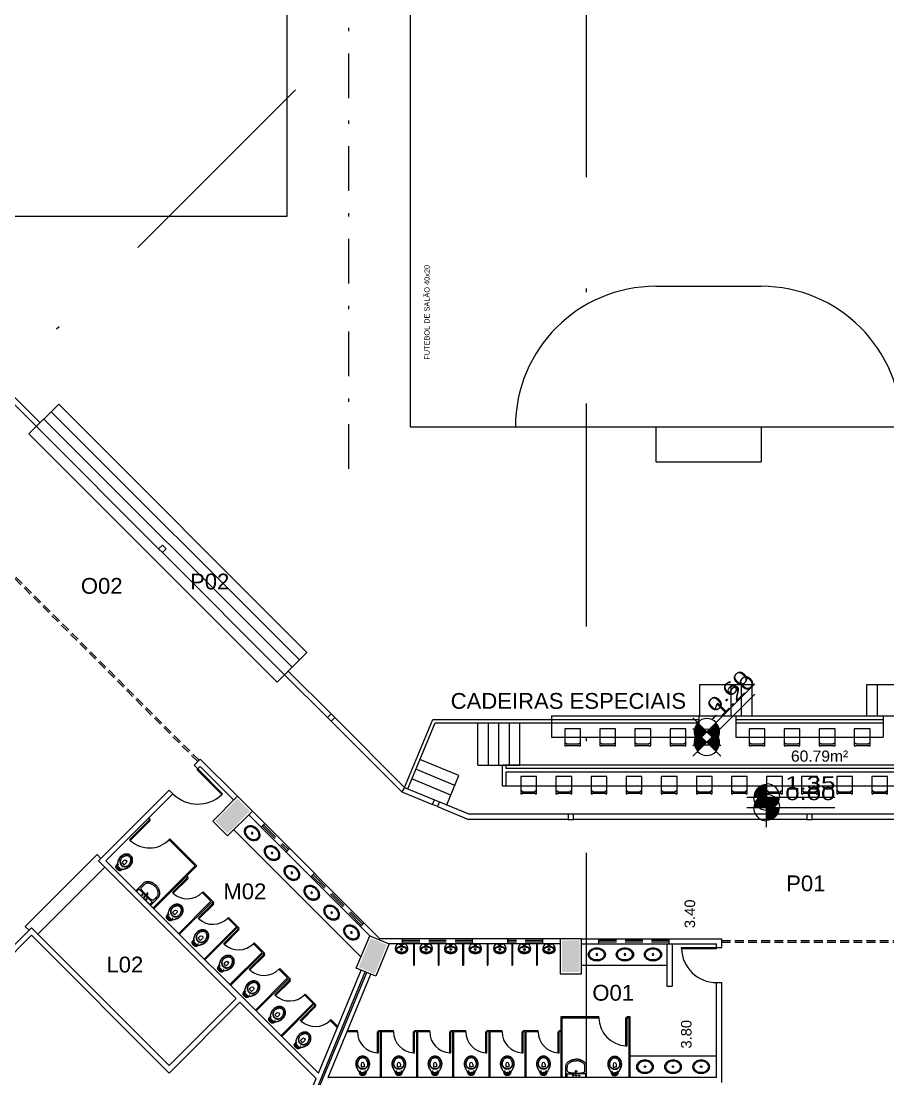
# Model space of a CAD drawing. Extents: x 308 to 539, y -42 to 210.
# Drawn here: x 411.25 to 435.94, y 101.04 to 131.17 of the extents above; entities that cross this region are included whole.
import ezdxf
from ezdxf.enums import TextEntityAlignment as Align

# ---------------------------------------------------------------- set-up
doc = ezdxf.new("R2010")
doc.units = 0
doc.header["$LTSCALE"] = 2
doc.header["$PDMODE"] = 3
doc.linetypes.add('DASHDOT2', pattern=[12.7, 6.35, -3.175, 0, -3.175])
doc.linetypes.add('HIDDEN', pattern=[0.375, 0.25, -0.125])
doc.layers.get('0').update_dxf_attribs({"linetype": 'CONTINUOUS'})
doc.layers.get('DEFPOINTS').update_dxf_attribs({"linetype": 'CONTINUOUS'})
for name, color, linetype in [('01', 1, 'CONTINUOUS'), ('ARQUIBANCADA-ARY', 2, 'CONTINUOUS'), ('DIVISÓRIAS-ARY', 2, 'CONTINUOUS'), ('ESQUADRIA-ALTA-ARY', 7, 'HIDDEN'), ('HACHURAS-ARY', 9, 'CONTINUOUS'), ('INDIC-CORTE-TBS', 4, 'DASHDOT2'), ('L_DECA', 7, 'CONTINUOUS'), ('MOBILIÁRIO-ARY', 7, 'CONTINUOUS'), ('NOVOSNIVEIS', 30, 'CONTINUOUS'), ('PAREDE-ALTA-ARY', 1, 'CONTINUOUS'), ('PAREDE-BAIXA-ARY', 2, 'CONTINUOUS'), ('PEÇAS-SANIT-ARY', 7, 'CONTINUOUS'), ('PILARES-PRINC-ARY', 5, 'CONTINUOUS'), ('QUADRA-TREIN-ARY', 7, 'CONTINUOUS'), ('RAMPA-ARY', 2, 'CONTINUOUS'), ('TEXTO-PB-COR-ARY', 12, 'CONTINUOUS'), ('TEXTO-PB-COTAS-ARY', 12, 'CONTINUOUS')]:
    doc.layers.add(name, color=color, linetype=linetype)
doc.styles.add('015', font='arial.ttf', dxfattribs={"height": 0.15})
doc.styles.add('ARIAL', font='arial.ttf', dxfattribs={"height": 0.5})
doc.styles.add('REGUA60', font='arial.ttf')
doc.styles.add('SEM_ESCALA', font='arial.ttf')
doc.styles.get("Standard").update_dxf_attribs({"font": 'ISOCP'})
doc.dimstyles.new('DIMTIC100-ARY', dxfattribs={"dimtxt": 0.3, "dimasz": 0.12, "dimexe": 0.1, "dimexo": 0.15, "dimgap": 0.1, "dimtad": 1, "dimjust": 1, "dimtoh": 1, "dimrnd": 0.01, "dimzin": 0, "dimdsep": 46, "dimtxsty": 'SEM_ESCALA', "dimblk1": 'NONE', "dimblk2": 'NONE', "dimsah": 1, "dimcen": -0.1, "dimdle": 0.06, "dimse1": 1, "dimse2": 1, "dimsd1": 1, "dimsd2": 1, "dimclrd": 1, "dimclre": 1, "dimclrt": 2, "dimadec": 0, "dimazin": 0, "dimtfac": 1, "dimtix": 1, "dimtmove": 2, "dimatfit": 3, "dimldrblk": 'NONE', "dimfxl": 1, "dimtolj": 1, "dimtzin": 0, "dimarcsym": 0})

# ---------------------------------------------------------------- blocks, each defined once
blk = doc.blocks.new('A$C02AF0414')
at = {"linetype": 'ByBlock'}
for p, q in [((0.562, 0), (0.562, 1.125)), ((0, 0.562), (2.5, 0.562))]:
    blk.add_line(p, q, dxfattribs=at)
at = {"linetype": 'ByBlock', "const_width": 0.375}
for points in [[(0.375, 0.562, -0.414214), (0.562, 0.75, -0.618034)], [(0.562, 0.375, 0.414214), (0.75, 0.562, 0.618034)]]:
    blk.add_lwpolyline(points, format="xyb", dxfattribs=at)
at = {"linetype": 'ByBlock'}
for start, end in [(0, 90), (180, 270)]:
    blk.add_arc((0.562, 0.562), 0.375, start, end, dxfattribs=at)
at = {"color": 0, "linetype": 'ByBlock', "style": 'REGUA60', "width": 1.4}
blk.add_attdef('COTAPISO', (1.092, 0.775), '', height=0.375, dxfattribs=at)
blk = doc.blocks.new('01PARE01')
at = {"color": 0, "linetype": 'ByBlock'}
blk.add_attdef('_AREA', text='', height=1, dxfattribs=at).set_placement((0, 0), align=Align.MIDDLE)
blk = doc.blocks.new('*D7')
at = {"layer": 'DEFPOINTS', "color": 0, "linetype": 'ByBlock', "ltscale": 0.5}
for p in [(420.13, 157.77), (456.899, 121.001), (456.723, 120.824)]:
    blk.add_point(p, dxfattribs=at)
at = {"color": 2, "linetype": 'ByBlock', "ltscale": 0.5, "insert": (420.716, 157.189), "char_height": 0.3, "attachment_point": 5, "rotation": 315, "style": 'SEM_ESCALA'}
blk.add_mtext('\\A1;52.00', dxfattribs=at)
blk = doc.blocks.new('_NONE')
at = {"color": 0, "linetype": 'ByBlock', "ltscale": 0.5}
blk.add_circle((0, 0), 0.25, dxfattribs=at)
blk = doc.blocks.new('RAV10')
at = {"layer": 'L_DECA'}
blk.add_lwpolyline([(4.6, -12.9), (8.2, -12.9), (8.2, -12.9), (8.7, -13), (9.2, -13.2), (9.6, -13.5), (9.9, -14), (10.1, -14.3), (10.1, -14.3), (10.1, -14.3), (10.1, -14.3), (10.1, -14.3), (10.1, -14.3), (12.2, -18), (12.2, -18), (12.5, -18.6), (12.8, -19.1), (13.1, -19.6), (13.3, -20.1), (13.3, -20.1), (13.6, -20.6), (13.9, -21.1), (14.2, -21.5), (14.5, -22.1), (14.7, -22.6), (15, -23.1), (15.3, -23.6), (15.5, -24.1), (15.5, -24.1), (15.9, -24.8), (16.3, -25.6), (16.6, -26.3), (16.9, -27), (17.2, -27.8), (17.5, -28.6), (17.8, -29.4), (18, -30.2), (18, -30.2), (18.3, -31.4), (18.6, -32.6), (18.8, -33.9), (19, -35.2), (19.1, -36.4), (19.1, -37.7), (19.1, -39), (19, -40.3), (19, -40.3), (18.8, -41.6), (18.6, -42.9), (18.2, -44.2), (17.9, -45.5), (17.4, -46.8), (16.9, -48), (16.4, -49.3), (15.8, -50.4), (15.8, -50.4), (15.2, -51.4), (14.6, -52.3), (13.9, -53.1), (13.3, -53.9), (12.5, -54.8), (11.7, -55.5), (10.9, -56.3), (10.1, -57), (10.1, -57), (9, -57.8), (7.9, -58.5), (6.6, -59.1), (5.4, -59.6), (4.1, -60), (2.8, -60.3), (1.4, -60.4), (0, -60.5), (0, -60.5), (-1.4, -60.4), (-2.7, -60.3), (-4, -60), (-5.3, -59.6), (-6.6, -59.1), (-7.8, -58.5), (-9, -57.8), (-10.1, -57), (-10.1, -57), (-10.9, -56.3), (-11.7, -55.5), (-12.5, -54.8), (-13.2, -53.9), (-13.9, -53.1), (-14.5, -52.3), (-15.1, -51.4), (-15.7, -50.4), (-15.7, -50.4), (-16.3, -49.3), (-16.9, -48), (-17.4, -46.8), (-17.8, -45.5), (-18.2, -44.2), (-18.5, -42.9), (-18.7, -41.6), (-19, -40.3), (-19, -40.3), (-19, -39), (-19, -37.7), (-19, -36.4), (-18.9, -35.2), (-18.7, -33.9), (-18.5, -32.6), (-18.2, -31.4), (-17.9, -30.2), (-17.9, -30.2), (-17.7, -29.4), (-17.4, -28.6), (-17.1, -27.8), (-16.9, -27), (-16.6, -26.3), (-16.2, -25.6), (-15.8, -24.8), (-15.5, -24.1), (-15.5, -24.1), (-15.2, -23.6), (-15, -23.1), (-14.7, -22.6), (-14.4, -22.1), (-14.2, -21.5), (-13.9, -21.1), (-13.6, -20.6), (-13.3, -20.1), (-13.3, -20.1), (-13.1, -19.6), (-12.8, -19.1), (-12.4, -18.6), (-12.1, -18), (-10.1, -14.3), (-10.1, -14.3), (-10.1, -14.3), (-10.1, -14.3), (-10.1, -14.3), (-10.1, -14.3), (-9.8, -14), (-9.8, -14), (-9.6, -13.5), (-9.1, -13.2), (-8.6, -13), (-8.1, -12.9), (-4.5, -12.9)], dxfattribs=at)
at = {"layer": 'L_DECA', "color": 1}
for points in [[(12.2, -18), (13.3, -20.1), (13.3, -20.1), (13.6, -20.6), (13.8, -21.1), (14.1, -21.5), (14.3, -22.1), (14.5, -22.6), (14.7, -23.1), (15, -23.6), (15.2, -24.1), (15.2, -24.1), (15.5, -24.8), (15.9, -25.6), (16.2, -26.3), (16.6, -27.1), (16.9, -27.8), (17.1, -28.5), (17.4, -29.4), (17.6, -30.2), (17.6, -30.2), (17.9, -31.4), (18.1, -32.6), (18.3, -33.9), (18.5, -35.2), (18.5, -36.4), (18.5, -37.7), (18.5, -39), (18.4, -40.3), (18.4, -40.3), (18.2, -41.6), (17.9, -42.9), (17.6, -44.2), (17.2, -45.5), (16.7, -46.8), (16.2, -48), (15.6, -49.3), (15, -50.4), (15, -50.4), (14.4, -51.2), (13.9, -52), (13.3, -52.8), (12.8, -53.5), (12.2, -54.2), (11.5, -54.9), (10.9, -55.5), (10.1, -56.2), (10.1, -56.2), (9, -57.1), (7.9, -57.8), (6.6, -58.4), (5.4, -58.9), (4.1, -59.3), (2.8, -59.6), (1.4, -59.8), (0, -59.8), (0, -59.8), (-1.4, -59.8), (-2.7, -59.6), (-4.1, -59.3), (-5.3, -58.9), (-6.6, -58.4), (-7.8, -57.8), (-9, -57.1), (-10.1, -56.2), (-10.1, -56.2), (-10.8, -55.5), (-11.5, -54.9), (-12.1, -54.2), (-12.7, -53.5), (-13.3, -52.8), (-13.9, -52), (-14.4, -51.2), (-14.9, -50.4), (-14.9, -50.4), (-15.5, -49.3), (-16.1, -48), (-16.6, -46.8), (-17.1, -45.5), (-17.5, -44.2), (-17.9, -42.9), (-18.1, -41.6), (-18.3, -40.3), (-18.3, -40.3), (-18.4, -39.1), (-18.5, -37.7), (-18.5, -36.4), (-18.4, -35.2), (-18.2, -33.9), (-18, -32.6), (-17.8, -31.4), (-17.5, -30.2), (-17.5, -30.2), (-17.3, -29.4), (-17, -28.6), (-16.8, -27.8), (-16.5, -27.1), (-16.2, -26.3), (-15.8, -25.6), (-15.5, -24.8), (-15.2, -24.1), (-15.2, -24.1), (-15, -23.6), (-14.7, -23.1), (-14.5, -22.6), (-14.2, -22.1), (-14, -21.5), (-13.7, -21.1), (-13.5, -20.6), (-13.2, -20.1), (-12.1, -18)], [(-12.9, -30.2), (-12.9, -30.2), (-12.4, -29.3), (-11.9, -28.4), (-11.2, -27.7), (-10.6, -26.9), (-9.9, -26.2), (-9.2, -25.6), (-8.4, -25), (-7.5, -24.4), (-6.7, -23.9), (-5.8, -23.5), (-4.9, -23.1), (-3.9, -22.8), (-3, -22.6), (-2, -22.4), (-1, -22.3), (0, -22.2), (0, -22.2), (1, -22.3), (2, -22.4), (3, -22.6), (4, -22.8), (5, -23.1), (5.8, -23.5), (6.8, -23.9), (7.6, -24.4), (8.5, -25), (9.3, -25.6), (10, -26.2), (10.6, -26.9), (11.3, -27.7), (12, -28.4), (12.5, -29.3), (13, -30.2), (13, -30.2), (13.6, -31.3), (14, -32.6), (14.3, -33.8), (14.6, -35.1), (14.7, -36.4), (14.7, -37.7), (14.7, -39), (14.4, -40.3), (14.4, -40.3), (14.2, -41.6), (13.8, -42.9), (13.4, -44.2), (12.9, -45.5), (12.4, -46.8), (11.7, -48), (11.1, -49.3), (10.4, -50.4), (10.4, -50.4), (9.4, -51.7), (8.4, -52.8), (7.2, -53.8), (5.9, -54.6), (4.5, -55.2), (3.1, -55.8), (1.5, -56.1), (0, -56.2), (0, -56.2), (-1.5, -56.1), (-3.1, -55.8), (-4.4, -55.2), (-5.8, -54.6), (-7.1, -53.8), (-8.3, -52.8), (-9.3, -51.7), (-10.3, -50.4), (-10.3, -50.4), (-11, -49.3), (-11.7, -48), (-12.3, -46.8), (-12.8, -45.5), (-13.3, -44.2), (-13.7, -42.9), (-14.1, -41.6), (-14.4, -40.3), (-14.4, -40.3), (-14.6, -39), (-14.7, -37.7), (-14.6, -36.4), (-14.5, -35.1), (-14.2, -33.8), (-13.9, -32.6), (-13.5, -31.3), (-12.9, -30.2)], [(-12, -30.2), (-12, -30.2), (-11.5, -29.4), (-11, -28.6), (-10.4, -27.9), (-9.8, -27.2), (-9.1, -26.7), (-8.5, -26.1), (-7.7, -25.5), (-6.9, -25), (-6.1, -24.6), (-5.3, -24.2), (-4.5, -23.9), (-3.6, -23.6), (-2.8, -23.4), (-1.8, -23.2), (-0.9, -23.2), (0, -23.1), (0, -23.1), (0.9, -23.2), (1.9, -23.2), (2.8, -23.4), (3.6, -23.6), (4.5, -23.9), (5.4, -24.2), (6.2, -24.6), (7, -25), (7.7, -25.5), (8.5, -26.1), (9.2, -26.7), (9.8, -27.2), (10.4, -27.9), (11, -28.6), (11.5, -29.4), (12, -30.2), (12, -30.2), (12.7, -31.3), (13.2, -32.6), (13.6, -33.8), (13.9, -35), (14.1, -36.4), (14.1, -37.7), (14.1, -39), (13.9, -40.3), (13.9, -40.3), (13.6, -41.7), (13.2, -43), (12.8, -44.3), (12.3, -45.5), (11.7, -46.9), (11.1, -48.1), (10.4, -49.3), (9.6, -50.4), (9.6, -50.4), (8.8, -51.6), (7.8, -52.6), (6.7, -53.5), (5.5, -54.2), (4.2, -54.8), (2.8, -55.3), (1.5, -55.5), (0, -55.7), (0, -55.7), (-1.5, -55.5), (-2.8, -55.3), (-4.2, -54.8), (-5.4, -54.2), (-6.6, -53.5), (-7.7, -52.6), (-8.7, -51.6), (-9.6, -50.4), (-9.6, -50.4), (-10.3, -49.3), (-11, -48.1), (-11.7, -46.9), (-12.2, -45.5), (-12.7, -44.3), (-13.1, -43), (-13.5, -41.7), (-13.8, -40.3), (-13.8, -40.3), (-14, -39), (-14.1, -37.7), (-14, -36.4), (-13.9, -35), (-13.6, -33.8), (-13.2, -32.6), (-12.7, -31.3), (-12, -30.2)], [(-7.7, -9.4), (-8.1, -10.1), (-8.5, -10.8), (-8.6, -11.4), (-8.8, -12.2), (-8.8, -13.1)], [(-5.1, -12.9), (-5.1, -9.7), (-5.1, -7.8), (-5.1, -7.8), (-5.2, -7.6), (-5.3, -7.5), (-5.5, -7.4), (-5.9, -7.6), (-5.9, -7.6), (-6.4, -8), (-7.1, -8.6), (-7.7, -9.4)], [(5.1, -9.3), (5, -8.9), (4.6, -8.3), (3.9, -7.8), (3.1, -7.7), (0, -7.7), (-3.1, -7.7), (-3.1, -7.7), (-3.9, -7.8), (-4.5, -8.3), (-5, -8.9), (-5.1, -9.7)], [(4.6, -12.9), (4.6, -12.9), (4.2, -12.9), (3.9, -12.6), (3.6, -12.4), (3.6, -12), (3.6, -10.7), (3.6, -10.7), (3.6, -10.5), (3.6, -10.4), (3.7, -10.2), (3.9, -10.1), (3.9, -10.1), (3.9, -9.9), (3.9, -9.7), (3.8, -9.5), (3.6, -9.4), (0, -9.4), (-3.5, -9.4), (-3.5, -9.4), (-3.7, -9.5), (-3.9, -9.7), (-3.9, -9.9), (-3.8, -10.1), (-3.8, -10.1), (-3.6, -10.2), (-3.6, -10.4), (-3.5, -10.5), (-3.5, -10.7), (-3.5, -12), (-3.5, -12), (-3.6, -12.4), (-3.8, -12.6), (-4.1, -12.9), (-4.5, -12.9)], [(-4.5, -37), (-4.5, -29), (0, -29)], [(3.7, -10.3), (0, -10.3), (-3.6, -10.3)], [(4.6, -37), (4.6, -29), (0, -29)], [(5.1, -12.9), (5.1, -9.7), (5.1, -7.8), (5.1, -7.8), (5.2, -7.6), (5.3, -7.5), (5.5, -7.4), (5.9, -7.6), (5.9, -7.6), (6.4, -8), (7.1, -8.6), (7.7, -9.4)], [(7.7, -9.4), (8.1, -10.1), (8.5, -10.8), (8.6, -11.4), (8.8, -12.2), (8.8, -13.1)]]:
    blk.add_lwpolyline(points, dxfattribs=at)
at = {"layer": 'L_DECA', "color": 7}
for points in [[(10.1, -14.3), (10.1, -14.3), (10.1, -14.3), (10.1, -14.3), (10.1, -14.3), (10.1, -14.3), (9.6, -11.3), (9.6, -11.3), (9.3, -10.2), (8.9, -9.3), (8.3, -8.5), (7.7, -7.7), (6.9, -7), (6.1, -6.5), (5.1, -6.2), (4.1, -5.9), (4.1, -5.9), (3.6, -5.8), (3.1, -5.7), (2.6, -5.6), (2, -5.6), (1.5, -5.6), (1, -5.5), (0.5, -5.5), (0, -5.5), (0, -5.5), (-0.5, -5.5), (-1, -5.5), (-1.5, -5.6), (-2, -5.6), (-2.5, -5.6), (-3, -5.7), (-3.5, -5.8), (-4, -5.9), (-4, -5.9), (-5, -6.2), (-6, -6.5), (-6.9, -7), (-7.6, -7.7), (-8.2, -8.5), (-8.8, -9.3), (-9.3, -10.2), (-9.6, -11.3), (-10, -14.3), (-10, -14.3), (-10, -14.3), (-10, -14.3), (-10, -14.3), (-10.1, -14.3)], [(-4.5, -12.9), (0, -12.9)], [(4.6, -12.9), (0, -12.9)]]:
    blk.add_lwpolyline(points, dxfattribs=at)
at = {"layer": 'L_DECA', "color": 1}
for centre in [(-7.6, -17), (7.6, -17)]:
    blk.add_circle(centre, 0.672, dxfattribs=at)
blk.add_arc((0, -37), 4.56, 180, 0, dxfattribs=at)
blk = doc.blocks.new('DUO04')
at = {"layer": 'L_DECA'}
blk.add_line((-27.8, 0), (27.8, 0), dxfattribs=at)
at = {"layer": 'L_DECA', "color": 1}
for p, q in [((-26.5, -9.9), (-26.5, 0)), ((26.5, -9.9), (26.5, 0)), ((-26.5, -9.9), (0, -9.9)), ((26.5, -9.9), (0, -9.9))]:
    blk.add_line(p, q, dxfattribs=at)
at = {"layer": 'L_DECA', "color": 7}
for points in [[(-27.8, 0), (-27.8, 0), (-28.5, -0.1), (-29.1, -0.3), (-29.4, -0.8), (-29.5, -1.4), (-29.5, -23.9)], [(27.8, 0), (27.8, 0), (28.5, -0.1), (29.1, -0.3), (29.4, -0.8), (29.5, -1.4), (29.5, -23.9)], [(-29.5, -23.9), (-29.5, -29.7), (-29.5, -29.7), (-29.4, -32.1), (-28.9, -34.4), (-28.2, -36.5), (-27.2, -38.6), (-26.1, -40.5), (-24.7, -42.2), (-23.1, -43.8), (-21.3, -45.2), (-21.3, -45.2), (-20.2, -45.9), (-19.1, -46.6), (-18, -47.2), (-16.9, -47.9), (-15.7, -48.4), (-14.5, -49), (-13.3, -49.4), (-12.1, -49.9), (-10.8, -50.3), (-9.5, -50.5), (-8.2, -50.9), (-6.7, -51.1), (-4.8, -51.4), (-2.9, -51.5), (-1.4, -51.5), (0, -51.5)], [(29.5, -23.9), (29.5, -29.7), (29.5, -29.7), (29.4, -32.1), (28.9, -34.4), (28.2, -36.5), (27.2, -38.6), (26.1, -40.5), (24.7, -42.2), (23.1, -43.8), (21.3, -45.2), (21.3, -45.2), (20.2, -45.9), (19.1, -46.6), (18, -47.2), (16.9, -47.9), (15.7, -48.4), (14.5, -49), (13.3, -49.4), (12.1, -49.9), (10.8, -50.3), (9.5, -50.5), (8.2, -50.9), (6.7, -51.1), (4.8, -51.4), (2.9, -51.5), (1.4, -51.5), (0, -51.5)]]:
    blk.add_lwpolyline(points, dxfattribs=at)
at = {"layer": 'L_DECA', "color": 1}
for points in [[(-26.5, -9.9), (-26.9, -10), (-27.5, -10.1), (-28, -10.6), (-28.4, -11.2), (-28.7, -11.9), (-29, -12.7), (-29.2, -13.7), (-29.4, -15), (-29.5, -16.8)], [(0, -12.4), (0, -12.4), (-0.8, -12.4), (-1.4, -12.4), (-1.1, -12.4), (-1.8, -12.4), (-2.5, -12.4), (-3.3, -12.4), (-3.9, -12.4), (-4.7, -12.4), (-7.9, -12.4), (-8.6, -12.4), (-9.3, -12.4), (-10, -12.4), (-10.7, -12.4), (-11.4, -12.4), (-12, -12.4), (-12.7, -12.4), (-12.7, -12.4), (-13.7, -12.4), (-14.7, -12.5), (-15.8, -12.6), (-16.8, -12.8), (-17.8, -13), (-18.8, -13.2), (-19.8, -13.5), (-20.8, -13.7), (-20.8, -13.7), (-21.7, -14.1), (-22.6, -14.7), (-23.3, -15.4), (-23.9, -16.1), (-24.5, -17), (-24.8, -18), (-25.1, -19), (-25.2, -20), (-25.2, -20), (-25.2, -21.8), (-25.2, -23.1), (-25.2, -23.9)], [(-25.2, -23.9), (-25.2, -27.3), (-25.2, -29.6), (-25.2, -29.6), (-25, -31.4), (-24.8, -33.1), (-24.2, -34.8), (-23.5, -36.3), (-22.6, -37.8), (-21.6, -39.1), (-20.4, -40.4), (-19.1, -41.4), (-19.1, -41.4), (-18.1, -42.1), (-17.1, -42.7), (-16.2, -43.3), (-15.2, -43.9), (-14.1, -44.4), (-13, -44.8), (-11.9, -45.3), (-10.8, -45.7), (-9.7, -46.1), (-8.6, -46.4), (-6.7, -46.8), (-5.2, -47), (-3.3, -47.2), (-2.1, -47.2), (-1, -47.2), (0, -47.2)], [(0, -12.4), (0, -12.4), (0.8, -12.4), (1.4, -12.4), (1.1, -12.4), (1.8, -12.4), (2.5, -12.4), (3.3, -12.4), (3.9, -12.4), (4.7, -12.4), (7.9, -12.4), (8.6, -12.4), (9.3, -12.4), (10, -12.4), (10.7, -12.4), (11.4, -12.4), (12, -12.4), (12.7, -12.4), (12.7, -12.4), (13.7, -12.4), (14.7, -12.5), (15.8, -12.6), (16.8, -12.8), (17.8, -13), (18.8, -13.2), (19.8, -13.5), (20.8, -13.7), (20.8, -13.7), (21.7, -14.1), (22.6, -14.7), (23.3, -15.4), (23.9, -16.1), (24.5, -17), (24.8, -18), (25.1, -19), (25.2, -20), (25.2, -20), (25.2, -21.8), (25.2, -23.1), (25.2, -23.9)], [(25.2, -23.9), (25.2, -27.3), (25.2, -29.6), (25.2, -29.6), (25, -31.4), (24.8, -33.1), (24.2, -34.8), (23.5, -36.3), (22.6, -37.8), (21.6, -39.1), (20.4, -40.4), (19.1, -41.4), (19.1, -41.4), (18.1, -42.1), (17.1, -42.7), (16.2, -43.3), (15.2, -43.9), (14.1, -44.4), (13, -44.8), (11.9, -45.3), (10.8, -45.7), (9.7, -46.1), (8.6, -46.4), (6.7, -46.8), (5.2, -47), (3.3, -47.2), (2.1, -47.2), (1, -47.2), (0, -47.2)], [(26.5, -9.9), (26.9, -10), (27.5, -10.1), (28, -10.6), (28.4, -11.2), (28.7, -11.9), (29, -12.7), (29.2, -13.7), (29.4, -15), (29.5, -16.8)]]:
    blk.add_lwpolyline(points, dxfattribs=at)
for centre, radius in [((-8.5, -4.9), 1.75), ((0, -17), 2.25), ((0, -4.9), 1.75), ((0, -17), 0.981), ((8.5, -4.9), 1.75)]:
    blk.add_circle(centre, radius, dxfattribs=at)
blk = doc.blocks.new('CUB01')
at = {"layer": 'L_DECA'}
blk.add_lwpolyline([(-24.5, -18.7, 0.124977), (-22.8, -25.6, 0.105809), (-17.3, -31.9, 0.086634), (-9.6, -35.9, 0.076682), (0, -37.4, 0.076682), (9.6, -35.9, 0.086634), (17.3, -31.9, 0.105809), (22.8, -25.6, 0.124977), (24.5, -18.7, 0.124977), (22.8, -11.8, 0.105809), (17.3, -5.5, 0.086634), (9.6, -1.5, 0.076682), (0, 0, 0.076682), (-9.6, -1.5, 0.086634), (-17.3, -5.5, 0.105809), (-22.8, -11.8, 0.124977)], format="xyb", close=True, dxfattribs=at)
at = {"layer": 'L_DECA', "color": 1}
blk.add_lwpolyline([(0.1, -2.9, 0.074123), (-8.3, -4.1, 0.084852), (-15, -7.5, 0.106323), (-19.8, -12.9, 0.128843), (-21.3, -18.6, 0.128843), (-19.8, -24.4, 0.106323), (-15, -29.8, 0.084852), (-8.3, -33.1, 0.074123), (0.1, -34.4, 0.074123), (8.6, -33.1, 0.084852), (15.3, -29.8, 0.106323), (20, -24.4, 0.128843), (21.5, -18.6, 0.128843), (20, -12.9, 0.106323), (15.3, -7.5, 0.084852), (8.6, -4.1, 0.074123)], format="xyb", close=True, dxfattribs=at)
for radius in [2.25, 1.06]:
    blk.add_circle((0.1, -18.7), radius, dxfattribs=at)
blk = doc.blocks.new('MIC01')
at = {"layer": 'L_DECA'}
blk.add_line((-10, 0), (10, 0), dxfattribs=at)
at = {"layer": 'L_DECA', "color": 1}
for p, q in [((-5.3, 0), (-4.5, -2.2)), ((5.3, 0), (4.5, -2.2)), ((-4.5, -2.2), (0, -2.2)), ((4.5, -2.2), (0, -2.2))]:
    blk.add_line(p, q, dxfattribs=at)
for points in [[(0, -7.1, 0.058109), (-7, -8, 0.07175), (-12.3, -10.1, 0.106494), (-16.3, -13.6, 0.158235), (-17.4, -17.1, 0.158235)], [(0, -23.1, -0.04416), (-5.4, -22.6, -0.058504), (-9.4, -21.4, -0.100522), (-12.6, -19.1, -0.041446), (-13.7, -17.2, -0.101301), (-14.1, -15.3, -0.003595), (-14.1, -15.1)], [(17.4, -17.1, 0.158235), (16.3, -13.6, 0.106494), (12.3, -10.1, 0.07175), (7, -8, 0.058109), (0, -7.1, 0.058109)], [(0, -23.1, 0.04416), (5.4, -22.6, 0.058504), (9.4, -21.4, 0.100522), (12.6, -19.1, 0.041446), (13.7, -17.2, 0.101301), (14.1, -15.3, 0.003595), (14.1, -15.1)]]:
    blk.add_lwpolyline(points, format="xyb", dxfattribs=at)
at = {"layer": 'L_DECA'}
blk.add_lwpolyline([(-17.4, -17.1, 0.158235), (-16.3, -20.6, 0.106494), (-12.3, -24.1, 0.07175), (-7, -26.2, 0.058109), (0, -27, 0.058109), (7, -26.2, 0.07175), (12.3, -24.1, 0.106494), (16.3, -20.6, 0.158235), (17.4, -17.1, 0.158235)], format="xyb", dxfattribs=at)
at = {"layer": 'L_DECA', "color": 1}
blk.add_lwpolyline([(0, -9, 0.056411), (-5.8, -9.7, 0.070161), (-10.3, -11.4, 0.106104), (-13.6, -14.3, 0.161988), (-14.5, -17.1, 0.161988), (-13.6, -19.9, 0.106104), (-10.3, -22.8, 0.070161), (-5.8, -24.5, 0.056411), (0, -25.1, 0.056411), (5.8, -24.5, 0.070161), (10.3, -22.8, 0.106104), (13.6, -19.9, 0.161988), (14.5, -17.1, 0.161988), (13.6, -14.3, 0.106104), (10.3, -11.4, 0.070161), (5.8, -9.7, 0.056411)], format="xyb", close=True, dxfattribs=at)
for centre, radius in [((-2, -14.6), 0.51), ((-2, -16.7), 0.51), ((0, -4.7), 1.76), ((0, -4.7), 0.844), ((0, -13.6), 0.51), ((0, -15.7), 0.51), ((0, -17.8), 0.51), ((2, -14.6), 0.51), ((2, -16.7), 0.51)]:
    blk.add_circle(centre, radius, dxfattribs=at)
at = {"layer": 'L_DECA'}
for centre, start, end in [((-2.6, -13.5), 118.7979, 195.9069), ((2.6, -13.5), 344.0931, 61.2021)]:
    blk.add_arc(centre, 15.4, start, end, dxfattribs=at)
blk = doc.blocks.new('*D65')
at = {"layer": 'DEFPOINTS', "color": 0, "linetype": 'ByBlock', "ltscale": 0.5}
for p in [(430.449, 104.88), (431.056, 104.88), (431.056, 101.08)]:
    blk.add_point(p, dxfattribs=at)
at = {"color": 2, "linetype": 'ByBlock', "ltscale": 0.5, "insert": (430.196, 102.308), "char_height": 0.3, "attachment_point": 5, "rotation": 90, "style": 'SEM_ESCALA'}
blk.add_mtext('\\A1;3.80', dxfattribs=at)
blk = doc.blocks.new('*D66')
at = {"layer": 'DEFPOINTS', "color": 0, "linetype": 'ByBlock', "ltscale": 0.5}
for p in [(430.551, 108.427), (431.206, 108.427), (431.206, 105.03)]:
    blk.add_point(p, dxfattribs=at)
at = {"color": 2, "linetype": 'ByBlock', "ltscale": 0.5, "insert": (430.298, 105.739), "char_height": 0.3, "attachment_point": 5, "rotation": 90, "style": 'SEM_ESCALA'}
blk.add_mtext('\\A1;3.40', dxfattribs=at)

msp = doc.modelspace()

# ---------------------------------------------------------------- hatches: boundary and pattern name
at = {"layer": 'HACHURAS-ARY', "ltscale": 0.5}
for points in [[(417.763, 108.664), (417.409, 109.017), (416.773, 108.381), (417.127, 108.027)], [(421.666, 104.856), (421.204, 105.048), (420.86, 104.216), (421.322, 104.025)], [(427.156, 104.98), (426.656, 104.98), (426.656, 104.08), (427.156, 104.08)]]:
    msp.add_hatch(color=256, dxfattribs=at).paths.add_polyline_path(points)

# ---------------------------------------------------------------- linework, layer by layer
at = {"layer": '01', "linetype": 'Continuous', "ltscale": 3.5}
for p, q in [((426.356, 111.277), (430.556, 111.277)), ((431.606, 111.277), (435.806, 111.277)), ((426.356, 111.177), (430.556, 111.177)), ((431.606, 111.177), (435.806, 111.177)), ((442.356, 109.877), (425.056, 109.877)), ((442.356, 109.777), (425.056, 109.777)), ((425.056, 109.777), (425.056, 109.377))]:
    msp.add_line(p, q, dxfattribs=at)
at = {"layer": '01', "linetype": 'HIDDEN', "ltscale": 3.5}
msp.add_line((425.056, 109.977), (425.056, 109.877), dxfattribs=at)
at = {"layer": 'ARQUIBANCADA-ARY', "ltscale": 3.5}
for p, q in [((430.577, 112.277), (432.071, 112.277)), ((435.341, 112.277), (436.836, 112.277))]:
    msp.add_line(p, q, dxfattribs=at)
at = {"layer": 'ARQUIBANCADA-ARY'}
for p, q in [((430.577, 111.377), (430.577, 112.277)), ((431.471, 111.377), (431.471, 112.277)), ((431.771, 111.377), (431.771, 112.277)), ((432.071, 111.377), (432.071, 112.277)), ((435.341, 111.377), (435.341, 112.277)), ((435.641, 111.377), (435.641, 112.277)), ((422.171, 109.343), (422.973, 111.277)), ((422.973, 111.277), (426.356, 111.277)), ((430.556, 111.377), (431.606, 111.377)), ((435.806, 111.377), (436.856, 111.377)), ((422.264, 109.304), (423.039, 111.177)), ((423.039, 111.177), (426.356, 111.177)), ((424.256, 109.977), (424.256, 111.177)), ((424.556, 109.977), (424.556, 111.177)), ((424.856, 109.977), (424.856, 111.177)), ((425.156, 109.977), (425.156, 111.177)), ((425.456, 109.977), (425.456, 111.177)), ((423.717, 109.677), (422.608, 110.136)), ((423.602, 109.399), (422.493, 109.859)), ((424.256, 109.977), (425.456, 109.977)), ((423.487, 109.122), (422.378, 109.581)), ((423.372, 108.845), (423.717, 109.677))]:
    msp.add_line(p, q, dxfattribs=at)
at = {"layer": 'DIVISÓRIAS-ARY'}
for p, q in [((416.257, 109.845), (416.278, 109.866)), ((416.964, 109.138), (416.257, 109.845)), ((416.985, 109.159), (416.278, 109.866)), ((416.964, 109.138), (416.985, 109.159)), ((414.334, 107.851), (414.92, 108.438)), ((414.355, 107.83), (414.92, 108.395)), ((414.899, 108.416), (414.864, 108.452)), ((414.92, 108.438), (414.885, 108.473)), ((414.899, 108.416), (414.92, 108.395)), ((414.355, 107.83), (414.334, 107.851)), ((415.465, 107.851), (415.486, 107.872)), ((416.207, 107.108), (415.465, 107.851)), ((416.25, 107.108), (415.486, 107.872)), ((411.364, 105.376), (413.414, 107.426)), ((413.52, 107.32), (413.414, 107.426)), ((411.717, 105.164), (413.626, 107.073)), ((415.005, 105.906), (416.207, 107.108)), ((415.967, 106.825), (416.25, 107.108)), ((415.027, 105.885), (415.946, 106.804)), ((415.557, 106.345), (416.002, 106.79)), ((415.579, 106.324), (416.002, 106.748)), ((415.946, 106.804), (415.981, 106.769)), ((415.967, 106.825), (416.002, 106.79)), ((415.981, 106.769), (416.002, 106.748)), ((415.579, 106.324), (415.557, 106.345)), ((416.653, 106.097), (415.734, 105.178)), ((416.674, 106.076), (415.755, 105.157)), ((416.405, 106.345), (416.427, 106.366)), ((416.405, 106.345), (416.653, 106.097)), ((416.427, 106.366), (416.731, 106.062)), ((416.674, 106.076), (416.709, 106.041)), ((416.674, 106.076), (416.709, 106.041)), ((416.286, 105.617), (416.731, 106.062)), ((416.307, 105.596), (416.731, 106.019)), ((416.709, 106.041), (416.731, 106.019)), ((416.307, 105.596), (416.286, 105.617)), ((417.134, 105.616), (417.155, 105.637)), ((417.134, 105.616), (417.381, 105.369)), ((417.155, 105.637), (417.459, 105.333)), ((411.47, 105.27), (411.364, 105.376)), ((417.381, 105.369), (416.462, 104.45)), ((417.402, 105.348), (416.483, 104.428)), ((417.014, 104.888), (417.459, 105.333)), ((417.035, 104.867), (417.459, 105.291)), ((417.402, 105.348), (417.438, 105.312)), ((417.402, 105.348), (417.438, 105.312)), ((417.438, 105.312), (417.459, 105.291)), ((417.035, 104.867), (417.014, 104.888)), ((417.862, 104.888), (417.883, 104.909)), ((417.862, 104.888), (418.11, 104.64)), ((417.883, 104.909), (418.187, 104.605)), ((422.423, 104.881), (422.423, 104.281)), ((422.443, 104.881), (422.443, 104.281)), ((423.123, 104.881), (423.123, 104.281)), ((423.143, 104.881), (423.143, 104.281)), ((423.823, 104.881), (423.823, 104.281)), ((423.843, 104.881), (423.843, 104.281)), ((424.523, 104.881), (424.523, 104.281)), ((424.543, 104.881), (424.543, 104.281)), ((425.223, 104.88), (425.223, 104.28)), ((425.243, 104.88), (425.243, 104.28)), ((425.923, 104.88), (425.923, 104.28)), ((425.943, 104.88), (425.943, 104.28)), ((418.11, 104.64), (417.19, 103.721)), ((418.131, 104.619), (417.211, 103.7)), ((417.742, 104.16), (418.187, 104.605)), ((418.131, 104.619), (418.166, 104.584)), ((418.131, 104.619), (418.166, 104.584)), ((418.166, 104.584), (418.187, 104.563)), ((430.057, 104.78), (431.056, 104.78)), ((430.057, 104.75), (430.057, 104.78)), ((430.057, 104.75), (431.056, 104.75)), ((431.056, 104.75), (431.056, 104.78)), ((417.764, 104.139), (418.187, 104.563)), ((422.423, 104.281), (422.443, 104.281)), ((423.123, 104.281), (423.143, 104.281)), ((423.823, 104.281), (423.843, 104.281)), ((424.523, 104.281), (424.543, 104.281)), ((425.223, 104.28), (425.243, 104.28)), ((425.923, 104.28), (425.943, 104.28)), ((417.764, 104.139), (417.742, 104.16)), ((418.59, 104.16), (418.612, 104.181)), ((418.59, 104.16), (418.838, 103.912)), ((418.612, 104.181), (418.916, 103.877)), ((418.838, 103.912), (417.919, 102.993)), ((418.859, 103.891), (417.94, 102.972)), ((418.471, 103.432), (418.916, 103.877)), ((418.492, 103.411), (418.916, 103.834)), ((418.859, 103.891), (418.894, 103.856)), ((418.859, 103.891), (418.894, 103.856)), ((418.894, 103.856), (418.916, 103.834)), ((418.492, 103.411), (418.471, 103.432)), ((419.319, 103.431), (419.34, 103.453)), ((419.319, 103.431), (419.566, 103.184)), ((419.34, 103.453), (419.644, 103.148)), ((419.566, 103.184), (418.647, 102.265)), ((419.587, 103.163), (418.668, 102.243)), ((419.199, 102.704), (419.644, 103.148)), ((419.22, 102.682), (419.644, 103.106)), ((419.446, 103.304), (419.623, 103.127)), ((419.623, 103.127), (419.644, 103.106)), ((426.626, 102.81), (427.706, 102.81)), ((426.626, 102.41), (426.626, 102.81)), ((426.656, 102.78), (427.706, 102.78)), ((426.656, 101.08), (426.656, 102.78)), ((427.706, 102.78), (427.706, 102.81)), ((428.506, 102.78), (428.476, 102.78)), ((428.476, 101.981), (428.476, 102.78)), ((428.506, 102.81), (428.586, 102.81)), ((428.506, 101.981), (428.506, 102.81)), ((428.506, 102.78), (428.556, 102.78)), ((428.556, 102.78), (428.556, 101.08)), ((428.586, 102.81), (428.586, 101.08)), ((419.22, 102.682), (419.199, 102.704)), ((420.047, 102.703), (420.068, 102.724)), ((420.047, 102.703), (420.255, 102.495)), ((420.068, 102.724), (420.267, 102.525)), ((420.826, 102.38), (420.532, 102.38)), ((420.826, 102.41), (420.545, 102.41)), ((420.826, 102.38), (420.826, 102.41)), ((421.396, 101.781), (421.396, 102.38)), ((421.426, 102.38), (421.396, 102.38)), ((421.426, 101.781), (421.426, 102.41)), ((421.856, 102.41), (421.426, 102.41)), ((421.676, 102.38), (421.426, 102.38)), ((421.476, 102.38), (421.476, 101.08)), ((421.506, 102.38), (421.506, 101.08)), ((421.856, 102.38), (421.506, 102.38)), ((421.856, 102.38), (421.856, 102.41)), ((422.456, 102.38), (422.426, 102.38)), ((422.426, 101.781), (422.426, 102.38)), ((422.456, 101.781), (422.456, 102.41)), ((422.886, 102.41), (422.456, 102.41)), ((422.506, 102.38), (422.456, 102.38)), ((422.506, 102.38), (422.456, 102.38)), ((422.506, 102.38), (422.506, 101.08)), ((422.536, 102.38), (422.536, 101.08)), ((422.886, 102.38), (422.536, 102.38)), ((422.886, 102.38), (422.886, 102.41)), ((423.456, 101.781), (423.456, 102.38)), ((423.486, 102.38), (423.456, 102.38)), ((423.486, 101.781), (423.486, 102.41)), ((423.916, 102.41), (423.486, 102.41)), ((423.536, 102.38), (423.486, 102.38)), ((423.536, 102.38), (423.486, 102.38)), ((423.536, 102.38), (423.536, 101.08)), ((423.566, 102.38), (423.566, 101.08)), ((423.916, 102.38), (423.566, 102.38)), ((423.916, 102.38), (423.916, 102.41)), ((424.486, 101.781), (424.486, 102.38)), ((424.516, 102.38), (424.486, 102.38)), ((424.516, 101.781), (424.516, 102.41)), ((424.946, 102.41), (424.516, 102.41)), ((424.566, 102.38), (424.516, 102.38)), ((424.566, 102.38), (424.516, 102.38)), ((424.566, 102.38), (424.566, 101.08)), ((424.596, 102.38), (424.596, 101.08)), ((424.946, 102.38), (424.596, 102.38)), ((424.946, 102.38), (424.946, 102.41)), ((425.516, 101.781), (425.516, 102.38)), ((425.546, 102.38), (425.516, 102.38)), ((425.546, 101.781), (425.546, 102.41)), ((425.976, 102.41), (425.546, 102.41)), ((425.596, 102.38), (425.546, 102.38)), ((425.596, 102.38), (425.546, 102.38)), ((425.596, 102.38), (425.596, 101.08)), ((425.626, 102.38), (425.626, 101.08)), ((425.976, 102.38), (425.626, 102.38)), ((425.976, 102.38), (425.976, 102.41)), ((426.576, 102.38), (426.546, 102.38)), ((426.546, 101.781), (426.546, 102.38)), ((426.626, 102.41), (426.576, 102.41)), ((426.576, 101.781), (426.576, 102.41)), ((426.626, 102.38), (426.576, 102.38)), ((426.626, 101.08), (426.626, 102.38)), ((428.476, 101.981), (428.506, 101.981)), ((421.396, 101.781), (421.426, 101.781)), ((422.426, 101.781), (422.456, 101.781)), ((423.456, 101.781), (423.486, 101.781)), ((424.486, 101.781), (424.516, 101.781)), ((425.516, 101.781), (425.546, 101.781)), ((426.546, 101.781), (426.576, 101.781))]:
    msp.add_line(p, q, dxfattribs=at)
at = {"layer": 'DIVISÓRIAS-ARY', "color": 7, "ltscale": 0.5}
for centre, radius, start, end in [((416.278, 109.866), 1, 225, 313.2809), ((414.899, 108.416), 0.8, 227.1491, 315), ((415.981, 106.769), 0.6, 227.866, 315), ((416.709, 106.041), 0.6, 227.866, 315), ((417.438, 105.312), 0.6, 227.866, 315), ((431.056, 104.78), 1, 181.7191, 270), ((418.166, 104.584), 0.6, 227.866, 315), ((418.894, 103.856), 0.6, 227.866, 315), ((428.506, 102.78), 0.8, 180, 267.8509), ((419.623, 103.127), 0.6, 227.866, 315), ((421.426, 102.38), 0.6, 180, 267.134), ((422.456, 102.38), 0.6, 180, 267.134), ((423.486, 102.38), 0.6, 180, 267.134), ((424.516, 102.38), 0.6, 180, 267.134), ((425.546, 102.38), 0.6, 180, 267.134), ((426.576, 102.38), 0.6, 180, 267.134)]:
    msp.add_arc(centre, radius, start, end, dxfattribs=at)
at = {"layer": 'ESQUADRIA-ALTA-ARY', "ltscale": 0.5}
for p, q in [((409.207, 117.149), (416.278, 110.078)), ((409.242, 117.185), (416.313, 110.113)), ((418.083, 108.207), (418.187, 108.31)), ((418.791, 107.499), (418.894, 107.603)), ((419.498, 106.792), (419.602, 106.896)), ((420.912, 105.378), (421.016, 105.482)), ((422.106, 104.883), (422.106, 105.03)), ((424.106, 104.883), (424.106, 105.03)), ((425.106, 104.883), (425.106, 105.03)), ((426.106, 104.883), (426.106, 105.03)), ((427.706, 104.883), (427.706, 105.03)), ((429.706, 104.883), (429.706, 105.03)), ((431.206, 104.98), (436.206, 104.98)), ((431.206, 104.93), (436.206, 104.93))]:
    msp.add_line(p, q, dxfattribs=at)
at = {"layer": 'ESQUADRIA-ALTA-ARY'}
for p, q in [((418.117, 108.24), (418.824, 107.533)), ((418.152, 108.275), (418.859, 107.568)), ((419.531, 106.825), (420.945, 105.411)), ((419.566, 106.861), (420.98, 105.447)), ((424.106, 104.98), (422.106, 104.98)), ((424.106, 104.93), (422.106, 104.93)), ((426.106, 104.98), (425.106, 104.98)), ((426.106, 104.93), (425.106, 104.93)), ((429.706, 104.98), (427.706, 104.98)), ((429.706, 104.93), (427.706, 104.93))]:
    msp.add_line(p, q, dxfattribs=at)
at = {"layer": 'INDIC-CORTE-TBS', "ltscale": 0.5}
for p, q in [((427.35, 62.729), (427.35, 206.296)), ((378.366, 88.518), (479.766, 189.917))]:
    msp.add_line(p, q, dxfattribs=at)
at = {"layer": 'MOBILIÁRIO-ARY'}
for p, q in [((426.356, 111.377), (426.356, 110.777)), ((426.356, 111.377), (430.556, 111.377)), ((430.556, 111.377), (430.556, 110.777)), ((431.606, 111.377), (435.806, 111.377)), ((431.606, 111.377), (431.606, 110.777)), ((435.806, 111.377), (435.806, 110.777)), ((426.356, 110.777), (430.556, 110.777)), ((431.606, 110.777), (435.806, 110.777)), ((442.456, 109.977), (424.956, 109.977)), ((424.956, 109.377), (424.956, 109.977)), ((442.456, 109.377), (424.956, 109.377)), ((417.303, 108.134), (420.927, 104.51)), ((427.206, 104.28), (429.644, 104.28)), ((431.056, 101.68), (428.586, 101.68))]:
    msp.add_line(p, q, dxfattribs=at)
for points in [[(426.731, 110.523), (426.771, 110.523), (426.771, 110.538), (427.141, 110.538), (427.141, 110.523), (427.181, 110.523), (427.181, 111.013), (426.731, 111.013)], [(427.731, 110.523), (427.771, 110.523), (427.771, 110.538), (428.141, 110.538), (428.141, 110.523), (428.181, 110.523), (428.181, 111.013), (427.731, 111.013)], [(428.731, 110.523), (428.771, 110.523), (428.771, 110.538), (429.141, 110.538), (429.141, 110.523), (429.181, 110.523), (429.181, 111.013), (428.731, 111.013)], [(429.731, 110.523), (429.771, 110.523), (429.771, 110.538), (430.141, 110.538), (430.141, 110.523), (430.181, 110.523), (430.181, 111.013), (429.731, 111.013)], [(431.981, 110.523), (432.021, 110.523), (432.021, 110.538), (432.391, 110.538), (432.391, 110.523), (432.431, 110.523), (432.431, 111.013), (431.981, 111.013)], [(432.981, 110.523), (433.021, 110.523), (433.021, 110.538), (433.391, 110.538), (433.391, 110.523), (433.431, 110.523), (433.431, 111.013), (432.981, 111.013)], [(433.981, 110.523), (434.021, 110.523), (434.021, 110.538), (434.391, 110.538), (434.391, 110.523), (434.431, 110.523), (434.431, 111.013), (433.981, 111.013)], [(434.981, 110.523), (435.021, 110.523), (435.021, 110.538), (435.391, 110.538), (435.391, 110.523), (435.431, 110.523), (435.431, 111.013), (434.981, 111.013)], [(425.481, 109.162), (425.521, 109.162), (425.521, 109.177), (425.891, 109.177), (425.891, 109.162), (425.931, 109.162), (425.931, 109.652), (425.481, 109.652)], [(426.481, 109.162), (426.521, 109.162), (426.521, 109.177), (426.891, 109.177), (426.891, 109.162), (426.931, 109.162), (426.931, 109.652), (426.481, 109.652)], [(427.481, 109.162), (427.521, 109.162), (427.521, 109.177), (427.891, 109.177), (427.891, 109.162), (427.931, 109.162), (427.931, 109.652), (427.481, 109.652)], [(428.481, 109.162), (428.521, 109.162), (428.521, 109.177), (428.891, 109.177), (428.891, 109.162), (428.931, 109.162), (428.931, 109.652), (428.481, 109.652)], [(429.481, 109.162), (429.521, 109.162), (429.521, 109.177), (429.891, 109.177), (429.891, 109.162), (429.931, 109.162), (429.931, 109.652), (429.481, 109.652)], [(430.481, 109.162), (430.521, 109.162), (430.521, 109.177), (430.891, 109.177), (430.891, 109.162), (430.931, 109.162), (430.931, 109.652), (430.481, 109.652)], [(431.481, 109.162), (431.521, 109.162), (431.521, 109.177), (431.891, 109.177), (431.891, 109.162), (431.931, 109.162), (431.931, 109.652), (431.481, 109.652)], [(432.481, 109.162), (432.521, 109.162), (432.521, 109.177), (432.891, 109.177), (432.891, 109.162), (432.931, 109.162), (432.931, 109.652), (432.481, 109.652)], [(433.481, 109.162), (433.521, 109.162), (433.521, 109.177), (433.891, 109.177), (433.891, 109.162), (433.931, 109.162), (433.931, 109.652), (433.481, 109.652)], [(434.481, 109.162), (434.521, 109.162), (434.521, 109.177), (434.891, 109.177), (434.891, 109.162), (434.931, 109.162), (434.931, 109.652), (434.481, 109.652)], [(435.481, 109.162), (435.521, 109.162), (435.521, 109.177), (435.891, 109.177), (435.891, 109.162), (435.931, 109.162), (435.931, 109.652), (435.481, 109.652)]]:
    msp.add_lwpolyline(points, close=True, dxfattribs=at)
for points in [[(426.731, 110.603), (426.771, 110.603), (426.771, 110.579), (427.141, 110.579), (427.141, 110.603), (427.181, 110.603)], [(427.731, 110.603), (427.771, 110.603), (427.771, 110.579), (428.141, 110.579), (428.141, 110.603), (428.181, 110.603)], [(428.731, 110.603), (428.771, 110.603), (428.771, 110.579), (429.141, 110.579), (429.141, 110.603), (429.181, 110.603)], [(429.731, 110.603), (429.771, 110.603), (429.771, 110.579), (430.141, 110.579), (430.141, 110.603), (430.181, 110.603)], [(431.981, 110.603), (432.021, 110.603), (432.021, 110.579), (432.391, 110.579), (432.391, 110.603), (432.431, 110.603)], [(432.981, 110.603), (433.021, 110.603), (433.021, 110.579), (433.391, 110.579), (433.391, 110.603), (433.431, 110.603)], [(433.981, 110.603), (434.021, 110.603), (434.021, 110.579), (434.391, 110.579), (434.391, 110.603), (434.431, 110.603)], [(434.981, 110.603), (435.021, 110.603), (435.021, 110.579), (435.391, 110.579), (435.391, 110.603), (435.431, 110.603)], [(425.481, 109.242), (425.521, 109.242), (425.521, 109.218), (425.891, 109.218), (425.891, 109.242), (425.931, 109.242)], [(426.481, 109.242), (426.521, 109.242), (426.521, 109.218), (426.891, 109.218), (426.891, 109.242), (426.931, 109.242)], [(427.481, 109.242), (427.521, 109.242), (427.521, 109.218), (427.891, 109.218), (427.891, 109.242), (427.931, 109.242)], [(428.481, 109.242), (428.521, 109.242), (428.521, 109.218), (428.891, 109.218), (428.891, 109.242), (428.931, 109.242)], [(429.481, 109.242), (429.521, 109.242), (429.521, 109.218), (429.891, 109.218), (429.891, 109.242), (429.931, 109.242)], [(430.481, 109.242), (430.521, 109.242), (430.521, 109.218), (430.891, 109.218), (430.891, 109.242), (430.931, 109.242)], [(431.481, 109.242), (431.521, 109.242), (431.521, 109.218), (431.891, 109.218), (431.891, 109.242), (431.931, 109.242)], [(432.481, 109.242), (432.521, 109.242), (432.521, 109.218), (432.891, 109.218), (432.891, 109.242), (432.931, 109.242)], [(433.481, 109.242), (433.521, 109.242), (433.521, 109.218), (433.891, 109.218), (433.891, 109.242), (433.931, 109.242)], [(434.481, 109.242), (434.521, 109.242), (434.521, 109.218), (434.891, 109.218), (434.891, 109.242), (434.931, 109.242)], [(435.481, 109.242), (435.521, 109.242), (435.521, 109.218), (435.891, 109.218), (435.891, 109.242), (435.931, 109.242)]]:
    msp.add_lwpolyline(points, dxfattribs=at)
at = {"layer": 'NOVOSNIVEIS'}
for p, q in [((430.384, 110.528), (432.151, 112.296)), ((431.179, 110.528), (430.384, 111.324)), ((432.485, 108.504), (432.485, 109.629)), ((431.922, 109.066), (434.422, 109.066))]:
    msp.add_line(p, q, dxfattribs=at)
at = {"layer": 'NOVOSNIVEIS', "const_width": 0.375}
for points in [[(430.649, 110.793, -0.414214), (430.649, 111.058, -0.618034)], [(430.914, 110.793, 0.414214), (430.914, 111.058, 0.618034)], [(432.297, 109.066, -0.414214), (432.485, 109.254, -0.618034)], [(432.485, 108.879, 0.414214), (432.672, 109.066, 0.618034)]]:
    msp.add_lwpolyline(points, format="xyb", dxfattribs=at)
at = {"layer": 'NOVOSNIVEIS'}
for centre, start, end in [((430.781, 110.926), 45, 135), ((430.781, 110.926), 225, 315), ((432.485, 109.066), 0, 90), ((432.485, 109.066), 180, 270)]:
    msp.add_arc(centre, 0.375, start, end, dxfattribs=at)
at = {"layer": 'PAREDE-ALTA-ARY'}
for p, q in [((416.172, 109.972), (416.349, 110.149)), ((417.409, 109.088), (416.349, 110.149)), ((416.278, 109.866), (416.172, 109.972)), ((416.278, 109.866), (416.349, 109.937)), ((417.303, 108.982), (416.349, 109.937)), ((413.45, 107.25), (415.465, 109.265)), ((413.662, 107.25), (415.571, 109.159)), ((415.571, 109.159), (415.465, 109.265)), ((422.086, 109.215), (422.968, 108.85)), ((422.171, 109.343), (423.026, 108.989)), ((423.107, 108.793), (423.989, 108.427)), ((423.164, 108.931), (424.019, 108.577)), ((417.728, 108.558), (421.176, 105.11)), ((417.834, 108.664), (421.467, 105.03)), ((426.831, 108.577), (424.019, 108.577)), ((433.631, 108.577), (426.981, 108.577)), ((440.431, 108.577), (433.781, 108.577)), ((426.831, 108.427), (423.989, 108.427)), ((433.631, 108.427), (426.981, 108.427)), ((440.431, 108.427), (433.781, 108.427)), ((413.45, 107.25), (417.374, 103.325)), ((413.662, 107.25), (419.716, 101.195)), ((410.586, 104.386), (411.54, 105.34)), ((411.54, 105.34), (415.465, 101.416)), ((410.692, 104.28), (411.54, 105.128)), ((411.54, 105.128), (415.465, 101.204)), ((426.606, 105.03), (421.467, 105.03)), ((426.606, 104.88), (421.73, 104.88)), ((427.206, 105.03), (431.206, 105.03)), ((427.206, 104.88), (431.056, 104.88)), ((431.056, 104.78), (431.056, 104.88)), ((431.056, 104.78), (431.056, 104.88)), ((431.206, 104.78), (431.206, 105.03)), ((431.056, 104.78), (431.206, 104.78)), ((416.668, 93.508), (421.048, 104.084)), ((416.714, 93.489), (421.095, 104.065)), ((419.716, 101.195), (420.933, 104.132)), ((419.994, 101.08), (421.21, 104.017)), ((431.056, 101.08), (431.056, 103.78)), ((431.056, 103.78), (431.206, 103.78)), ((431.206, 100.93), (431.206, 103.78)), ((415.465, 101.416), (417.374, 103.325)), ((415.465, 101.204), (417.48, 103.219)), ((417.48, 103.219), (419.654, 101.045)), ((416.552, 93.556), (419.654, 101.045)), ((431.056, 101.08), (419.994, 101.08))]:
    msp.add_line(p, q, dxfattribs=at)
at = {"layer": 'PAREDE-ALTA-ARY', "ltscale": 0.5}
msp.add_line((422.171, 109.343), (422.086, 109.215), dxfattribs=at)
at = {"layer": 'PAREDE-BAIXA-ARY'}
for p, q in [((411.68, 119.622), (410.46, 120.842)), ((411.786, 119.728), (410.566, 120.948)), ((419.971, 111.331), (418.751, 112.551)), ((420.077, 111.437), (418.857, 112.657)), ((422.086, 109.215), (420.077, 111.225)), ((422.171, 109.343), (420.183, 111.331)), ((429.644, 104.88), (429.644, 103.68)), ((429.794, 104.88), (429.794, 103.68)), ((429.644, 103.68), (429.794, 103.68))]:
    msp.add_line(p, q, dxfattribs=at)
at = {"layer": 'PILARES-PRINC-ARY'}
for points in [[(415.268, 116.033), (415.374, 116.139), (415.268, 116.245), (415.162, 116.139)], [(420.077, 111.225), (420.183, 111.331), (420.077, 111.437), (419.971, 111.331)], [(417.127, 107.957), (416.702, 108.381), (417.409, 109.088), (417.834, 108.664)], [(422.968, 108.85), (423.026, 108.989), (423.164, 108.931), (423.107, 108.793)], [(426.981, 108.427), (426.981, 108.577), (426.831, 108.577), (426.831, 108.427)], [(433.781, 108.427), (433.781, 108.577), (433.631, 108.577), (433.631, 108.427)], [(421.349, 103.96), (420.794, 104.189), (421.177, 105.113), (421.731, 104.883)], [(426.606, 104.03), (427.206, 104.03), (427.206, 105.03), (426.606, 105.03)]]:
    msp.add_lwpolyline(points, close=True, dxfattribs=at)
at = {"layer": 'QUADRA-TREIN-ARY', "linetype": 'DASHDOT2', "ltscale": 0.1}
msp.add_line((420.576, 151.367), (420.576, 117.867), dxfattribs=at)
at = {"layer": 'QUADRA-TREIN-ARY'}
for p, q in [((418.826, 125.617), (418.826, 143.617)), ((409.826, 125.617), (418.826, 125.617)), ((429.326, 123.617), (432.326, 123.617)), ((429.326, 119.617), (429.326, 118.617)), ((432.326, 119.617), (432.326, 118.617)), ((429.326, 118.617), (432.326, 118.617))]:
    msp.add_line(p, q, dxfattribs=at)
msp.add_lwpolyline([(439.326, 119.617), (439.326, 149.617), (422.326, 149.617), (422.326, 119.617)], close=True, dxfattribs=at)
for centre, start, end in [((429.326, 119.617), 90, 180), ((432.326, 119.617), 0, 90)]:
    msp.add_arc(centre, 4, start, end, dxfattribs=at)
at = {"layer": 'RAMPA-ARY'}
for p, q in [((411.468, 119.41), (412.316, 120.258)), ((412.316, 120.258), (419.387, 113.187)), ((412.104, 120.046), (419.175, 112.975)), ((411.892, 119.834), (418.963, 112.763)), ((411.468, 119.41), (418.539, 112.339)), ((411.68, 119.622), (415.162, 116.139)), ((415.268, 116.033), (418.751, 112.551)), ((418.539, 112.339), (419.387, 113.187))]:
    msp.add_line(p, q, dxfattribs=at)

# ---------------------------------------------------------------- block references
at = {"layer": 'PAREDE-ALTA-ARY', "rotation": 45}
msp.add_blockref('A$C02AF0414', (430.781, 109.83), dxfattribs=at).add_auto_attribs({'COTAPISO': '-1.20'})
at = {"layer": 'PAREDE-ALTA-ARY'}
msp.add_blockref('A$C02AF0414', (431.922, 108.204), dxfattribs=at).add_auto_attribs({'COTAPISO': '0.00'})
at = {"layer": 'PEÇAS-SANIT-ARY', "yscale": 0.01, "zscale": 0.01}
for name, p, xscale, rotation in [('CUB01', (417.959, 108.168), -0.01, 315.0000000000902), ('CUB01', (418.525, 107.602), -0.01, 315.0000000000902), ('CUB01', (419.091, 107.037), -0.01, 315.0000000000902), ('CUB01', (419.656, 106.471), -0.01, 315.0000000000902), ('CUB01', (420.222, 105.905), -0.01, 315.0000000000902), ('CUB01', (420.788, 105.34), -0.01, 315.0000000000902), ('MIC01', (422.083, 104.881), 0.01, 359.9748892233026), ('MIC01', (422.783, 104.881), 0.01, 359.9748892233026), ('MIC01', (423.483, 104.881), 0.01, 359.9748892233026), ('MIC01', (424.183, 104.881), 0.01, 359.9748892233026), ('MIC01', (424.883, 104.881), 0.01, 359.9748892233026), ('MIC01', (425.583, 104.88), 0.01, 359.9748892233026), ('MIC01', (426.283, 104.88), 0.01, 359.9748892233026), ('CUB01', (427.646, 104.769), -0.01, 359.9999999999981), ('CUB01', (428.446, 104.769), -0.01, 359.9999999999981), ('CUB01', (429.246, 104.769), -0.01, 359.9999999999981), ('CUB01', (429.017, 101.569), 0.01, 1.918465386552271e-12), ('CUB01', (429.817, 101.569), 0.01, 1.918465386552271e-12), ('CUB01', (430.617, 101.569), 0.01, 1.918465386552271e-12)]:
    msp.add_blockref(name, p, dxfattribs=dict(at, xscale=xscale, rotation=rotation))
at = {"layer": 'PEÇAS-SANIT-ARY', "ltscale": 0.5, "yscale": 0.01, "zscale": 0.01}
for name, p, xscale, rotation in [('RAV10', (413.945, 106.967), -0.01, 135.0000000000902), ('DUO04', (414.722, 106.189), -0.01, 135.0000000000902), ('RAV10', (415.385, 105.537), -0.01, 135.0000000000902), ('RAV10', (416.114, 104.809), -0.01, 135.0000000000902), ('RAV10', (416.842, 104.08), -0.01, 135.0000000000902), ('RAV10', (417.57, 103.352), -0.01, 135.0000000000902), ('RAV10', (418.299, 102.624), -0.01, 135.0000000000902), ('RAV10', (419.027, 101.895), -0.01, 135.0000000000902), ('RAV10', (420.976, 101.088), 0.01, 180.0000000000019), ('RAV10', (422.006, 101.088), 0.01, 180.0000000000019), ('RAV10', (423.036, 101.088), 0.01, 180.0000000000019), ('RAV10', (424.066, 101.088), 0.01, 180.0000000000019), ('RAV10', (425.096, 101.088), 0.01, 180.0000000000019), ('RAV10', (426.126, 101.088), 0.01, 180.0000000000019), ('DUO04', (427.056, 101.08), 0.01, 180.0000000000019), ('RAV10', (428.156, 101.08), 0.01, 180.0000000000019)]:
    msp.add_blockref(name, p, dxfattribs=dict(at, xscale=xscale, rotation=rotation))
at = {"layer": 'TEXTO-PB-COR-ARY'}
ref = msp.add_blockref('01PARE01', (433.991, 110.233), dxfattribs=dict(at, xscale=0.3179999999999999, yscale=0.3179999999999999, zscale=0.3179999999999999))
ref.add_attrib('_AREA', '60.79m²', dxfattribs={"layer": '0', "color": 0, "linetype": 'ByBlock', "height": 0.318, "style": '015'}).set_placement((433.991, 110.233), align=Align.MIDDLE)

# ---------------------------------------------------------------- texts
at = {"layer": 'NOVOSNIVEIS', "ltscale": 0.5, "style": 'REGUA60', "width": 1.4}
msp.add_text('0.60', height=0.375, rotation=45, dxfattribs=at).set_placement((431.005, 111.45))
msp.add_text('1.35', height=0.375, dxfattribs=at).set_placement((433.014, 109.279))
at = {"layer": 'QUADRA-TREIN-ARY', "insert": (422.731, 121.526), "char_height": 0.15, "width": 6.47, "attachment_point": 1, "rotation": 90, "style": 'REGUA60'}
msp.add_mtext('\\fArial|b0|i0|c0|p34;FUTEBOL DE SALÃO 40x20', dxfattribs=at)
at = {"layer": 'TEXTO-PB-COR-ARY', "style": 'ARIAL'}
for s, p in [('P02', (416.057, 114.981)), ('O02', (412.947, 114.858)), ('CADEIRAS ESPECIAIS', (423.482, 111.58)), ('P01', (433.041, 106.382)), ('M02', (417.007, 106.154)), ('L02', (413.675, 104.069)), ('O01', (427.518, 103.265))]:
    msp.add_text(s, height=0.45, dxfattribs=at).set_placement(p)

# ---------------------------------------------------------------- dimensions: what is measured, and where the dimension line sits
at = {"layer": 'PILARES-PRINC-ARY'}
dim = msp.add_aligned_dim(p1=(420.13, 157.77), p2=(456.899, 121.001), distance=-0.25, dimstyle='DIMTIC100-ARY', dxfattribs=at)
dim.commit()
dim.dimension.update_dxf_attribs({"geometry": '*D7', "text_midpoint": (420.716, 157.189)})
at = {"layer": 'TEXTO-PB-COTAS-ARY', "ltscale": 0.5}
dim = msp.add_linear_dim(base=(430.551, 108.427), p1=(431.206, 105.03), p2=(431.206, 108.427), angle=90, dimstyle='DIMTIC100-ARY', dxfattribs=at)
dim.commit()
dim.dimension.update_dxf_attribs({"geometry": '*D66', "text_midpoint": (430.298, 105.739)})
dim = msp.add_linear_dim(base=(430.449, 104.88), p1=(431.056, 101.08), p2=(431.056, 104.88), angle=90, dimstyle='DIMTIC100-ARY', dxfattribs=at)
dim.commit()
dim.dimension.update_dxf_attribs({"geometry": '*D65', "text_midpoint": (430.196, 102.308), "dimtype": 160})

doc.saveas('drawing.dxf')
